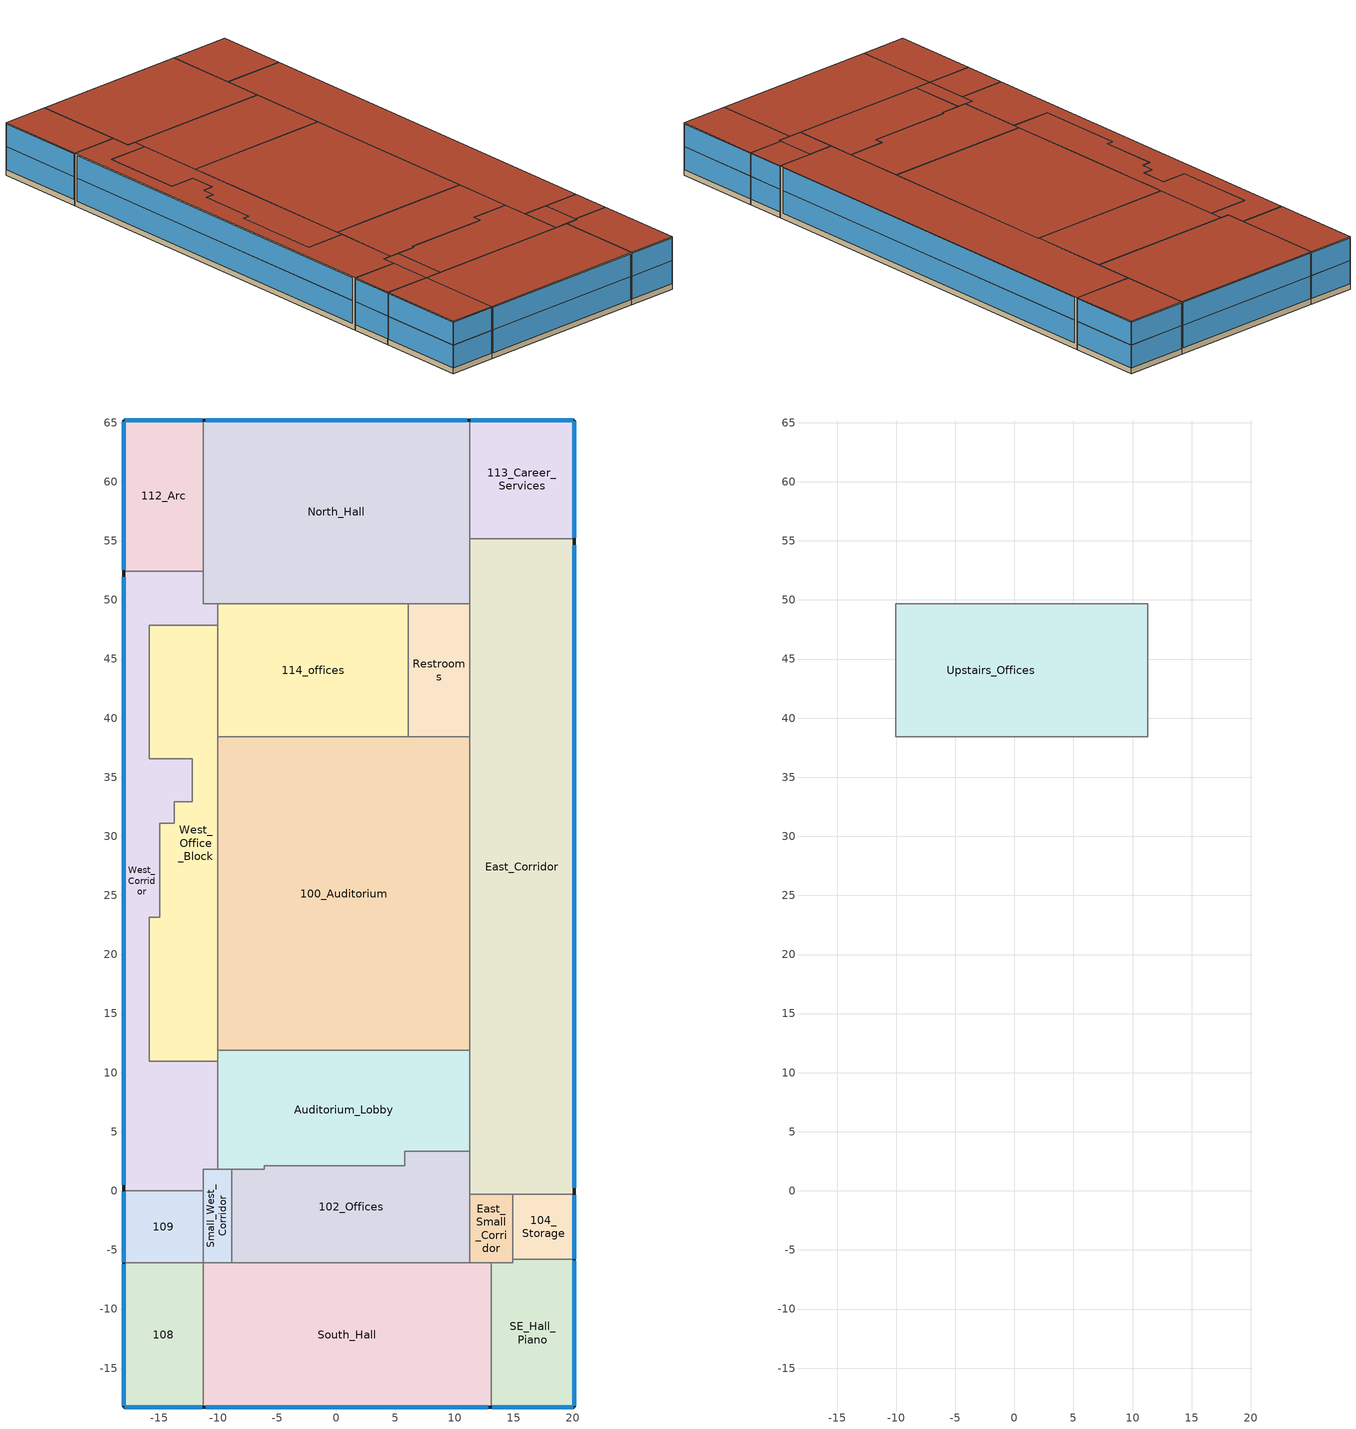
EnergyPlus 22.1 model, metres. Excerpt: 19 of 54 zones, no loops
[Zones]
100_Auditorium
 floor adiabatic (Typical Interior Floor): 11.28,38.4 11.28,11.89 -10.06,11.89 -10.06,38.4 z0
 wall to Upstairs_Offices (Uninsulated Steel Stud Wall): 11.28,38.4 6.1,38.4 -10.06,38.4 z3.66:7.32
 wall to East_Corridor (Uninsulated Steel Stud Wall): 11.28,11.89 11.28,38.4 z0:7.32
 wall to Auditorium_Lobby (Uninsulated Steel Stud Wall): -10.06,11.89 -6.1,11.89 5.79,11.89 11.28,11.89 z0:7.32
 wall to West_Office_Block (Uninsulated Steel Stud Wall): -10.06,38.4 -10.06,36.58 -10.06,32.92 -10.06,31.09 -10.06,23.16 -10.06,11.89 z0:7.32
 wall to 114_offices (Uninsulated Steel Stud Wall): 6.1,38.4 -10.06,38.4 z0:3.66
 wall to Restrooms (Uninsulated Steel Stud Wall): 11.28,38.4 6.1,38.4 z0:3.66
 roof outside (Typical IEAD Roof R-13.89): -10.06,38.4 -10.06,11.89 11.28,11.89 11.28,38.4 z7.32
102_Offices
 floor adiabatic (Typical Interior Floor): 11.28,3.35 11.28,-6.1 -8.84,-6.1 -8.84,1.83 -6.1,1.83 -6.1,2.13 5.79,2.13 5.79,3.35 z0
 wall to East_Small_Corridor (Uninsulated Steel Stud Wall): 11.28,-6.1 11.28,-5.79 11.28,-0.3 z0:7.32
 wall to South_Hall (Uninsulated Steel Stud Wall): -8.84,-6.1 11.28,-6.1 z0:7.32
 wall to Small_West_Corridor (Uninsulated Steel Stud Wall): -8.84,1.83 -8.84,-6.1 z0:7.32
 wall to Auditorium_Lobby (Uninsulated Steel Stud Wall): 11.28,3.35 5.79,3.35 5.79,2.13 -6.1,2.13 -6.1,1.83 -8.84,1.83 z0:7.32
 wall to East_Corridor (Uninsulated Steel Stud Wall): 11.28,-0.3 11.28,3.35 z0:7.32
 roof outside (Typical IEAD Roof R-13.89): -8.84,1.83 -8.84,-6.1 11.28,-6.1 11.28,3.35 5.79,3.35 5.79,2.13 -6.1,2.13 -6.1,1.83 z7.32
104_Storage
 floor adiabatic (Typical Interior Floor): 20.12,-0.3 20.12,-5.79 14.94,-5.79 14.94,-0.3 z0
 wall outside (Typical Insulated Steel Framed Exterior Wall R-6.41): 20.12,-5.79 20.12,-0.3 z0:7.32
 wall to East_Corridor (Uninsulated Steel Stud Wall): 20.12,-0.3 14.94,-0.3 z0:7.32
 wall to SE_Hall_Piano (Uninsulated Steel Stud Wall): 14.94,-5.79 20.12,-5.79 z0:7.32
 wall to East_Small_Corridor (Uninsulated Steel Stud Wall): 14.94,-0.3 14.94,-5.79 z0:7.32
 window (Parametric Window): 20.12,-5.74 20.12,-0.36 z0.8:3.97; 20.12,-5.74 20.12,-0.36 z4:7.17
 roof outside (Typical IEAD Roof R-13.89): 14.94,-0.3 14.94,-5.79 20.12,-5.79 20.12,-0.3 z7.32
108
 floor adiabatic (Typical Interior Floor): -11.28,-6.1 -11.28,-18.29 -17.98,-18.29 -17.98,-6.1 z0
 wall outside (Typical Insulated Steel Framed Exterior Wall R-6.41): -17.98,-6.1 -17.98,-18.29 -11.28,-18.29 z0:7.32
 wall to 109 (Uninsulated Steel Stud Wall): -11.28,-6.1 -17.98,-6.1 z0:7.32
 wall to South_Hall (Uninsulated Steel Stud Wall): -11.28,-18.29 -11.28,-6.1 z0:7.32
 window (Parametric Window): -17.92,-18.29 -11.34,-18.29 / -17.98,-6.22 -17.98,-18.17 z0.8:3.97; -17.92,-18.29 -11.34,-18.29 / -17.98,-6.22 -17.98,-18.17 z4:7.17
 roof outside (Typical IEAD Roof R-13.89): -17.98,-6.1 -17.98,-18.29 -11.28,-18.29 -11.28,-6.1 z7.32
109
 floor adiabatic (Typical Interior Floor): -11.28,0 -11.28,-6.1 -17.98,-6.1 -17.98,0 z0
 wall outside (Typical Insulated Steel Framed Exterior Wall R-6.41): -17.98,0 -17.98,-6.1 z0:7.32
 wall to West_Corridor (Uninsulated Steel Stud Wall): -11.28,0 -17.98,0 z0:7.32
 wall to Small_West_Corridor (Uninsulated Steel Stud Wall): -11.28,-6.1 -11.28,0 z0:7.32
 window (Parametric Window): -17.98,-0.06 -17.98,-6.04 z0.8:3.97; -17.98,-0.06 -17.98,-6.04 z4:7.17
 roof outside (Typical IEAD Roof R-13.89): -17.98,0 -17.98,-6.1 -11.28,-6.1 -11.28,0 z7.32
112_Arc
 floor adiabatic (Typical Interior Floor): -11.28,65.23 -11.28,52.43 -17.98,52.43 -17.98,65.23 z0
 wall outside (Typical Insulated Steel Framed Exterior Wall R-6.41): -11.28,65.23 -17.98,65.23 -17.98,52.43 z0:7.32
 wall to North_Hall (Uninsulated Steel Stud Wall): -11.28,52.43 -11.28,65.23 z0:7.32
 wall to West_Corridor (Uninsulated Steel Stud Wall): -17.98,52.43 -11.28,52.43 z0:7.32
 window (Parametric Window): -11.34,65.23 -17.92,65.23 / -17.98,65.1 -17.98,52.55 z0.8:3.97; -11.34,65.23 -17.92,65.23 / -17.98,65.1 -17.98,52.55 z4:7.17
 roof outside (Typical IEAD Roof R-13.89): -17.98,65.23 -17.98,52.43 -11.28,52.43 -11.28,65.23 z7.32
113_Career_Services
 floor adiabatic (Typical Interior Floor): 20.12,65.23 20.12,55.17 11.28,55.17 11.28,65.23 z0
 wall outside (Typical Insulated Steel Framed Exterior Wall R-6.41): 20.12,55.17 20.12,65.23 11.28,65.23 z0:7.32
 wall to East_Corridor (Uninsulated Steel Stud Wall): 11.28,55.17 11.89,55.17 20.12,55.17 z0:7.32
 wall to North_Hall (Uninsulated Steel Stud Wall): 11.28,65.23 11.28,55.17 z0:7.32
 window (Parametric Window): 20.03,65.23 11.37,65.23 / 20.12,55.27 20.12,65.13 z0.8:3.97; 20.03,65.23 11.37,65.23 / 20.12,55.27 20.12,65.13 z4:7.17
 roof outside (Typical IEAD Roof R-13.89): 11.28,65.23 11.28,55.17 20.12,55.17 20.12,65.23 z7.32
114_offices
 floor adiabatic (Typical Interior Floor): 6.1,49.68 6.1,38.4 -10.06,38.4 -10.06,49.68 z0
 wall to Restrooms (Uninsulated Steel Stud Wall): 6.1,38.4 6.1,38.71 6.1,49.68 z0:3.66
 wall to West_Office_Block (Uninsulated Steel Stud Wall): -10.06,47.85 -10.06,38.4 z0:3.66
 wall to West_Corridor (Uninsulated Steel Stud Wall): -10.06,49.68 -10.06,47.85 z0:3.66
 wall to North_Hall (Uninsulated Steel Stud Wall): 6.1,49.68 -8.23,49.68 -10.06,49.68 z0:3.66
Auditorium_Lobby
 floor adiabatic (Typical Interior Floor): 11.28,11.89 11.28,3.35 5.79,3.35 5.79,2.13 -6.1,2.13 -6.1,1.83 -10.06,1.83 -10.06,11.89 z0
 wall to Small_West_Corridor (Uninsulated Steel Stud Wall): -10.06,1.83 -8.84,1.83 z0:7.32
 wall to West_Corridor (Uninsulated Steel Stud Wall): -10.06,10.97 -10.06,1.83 z0:7.32
 wall to West_Office_Block (Uninsulated Steel Stud Wall): -10.06,11.89 -10.06,10.97 z0:7.32
 wall to East_Corridor (Uninsulated Steel Stud Wall): 11.28,3.35 11.28,11.89 z0:7.32
 roof outside (Typical IEAD Roof R-13.89): -10.06,11.89 -10.06,1.83 -6.1,1.83 -6.1,2.13 5.79,2.13 5.79,3.35 11.28,3.35 11.28,11.89 z7.32
East_Corridor
 floor adiabatic (Typical Interior Floor): 20.12,55.17 20.12,-0.3 11.28,-0.3 11.28,55.17 z0
 wall outside (Typical Insulated Steel Framed Exterior Wall R-6.41): 20.12,-0.3 20.12,55.17 z0:7.32
 wall to East_Small_Corridor (Uninsulated Steel Stud Wall): 11.28,-0.3 14.94,-0.3 z0:7.32
 wall to Upstairs_Offices (Uninsulated Steel Stud Wall): 11.28,49.68 11.28,38.4 z3.66:7.32
 wall to North_Hall (Uninsulated Steel Stud Wall): 11.28,55.17 11.28,49.68 z0:7.32
 wall to Restrooms (Uninsulated Steel Stud Wall): 11.28,49.68 11.28,38.4 z0:3.66
 window (Parametric Window): 20.12,0.25 20.12,54.61 z0.8:3.97; 20.12,0.25 20.12,54.61 z4:7.17
 roof outside (Typical IEAD Roof R-13.89): 11.28,55.17 11.28,-0.3 20.12,-0.3 20.12,55.17 z7.32
East_Small_Corridor
 floor adiabatic (Typical Interior Floor): 14.94,-0.3 14.94,-6.1 11.28,-6.1 11.28,-0.3 z0
 wall to SE_Hall_Piano (Uninsulated Steel Stud Wall): 13.11,-6.1 14.94,-6.1 14.94,-5.79 z0:7.32
 wall to South_Hall (Uninsulated Steel Stud Wall): 11.28,-6.1 13.11,-6.1 z0:7.32
 roof outside (Typical IEAD Roof R-13.89): 11.28,-0.3 11.28,-6.1 14.94,-6.1 14.94,-0.3 z7.32
North_Hall
 floor adiabatic (Typical Interior Floor): 11.28,65.23 11.28,49.68 -11.28,49.68 -11.28,65.23 z0
 wall outside (Typical Insulated Steel Framed Exterior Wall R-6.41): 11.28,65.23 -11.28,65.23 z0:7.32
 wall to Upstairs_Offices (Uninsulated Steel Stud Wall): -10.06,49.68 -8.23,49.68 6.1,49.68 10.67,49.68 11.28,49.68 z3.66:7.32
 wall to West_Corridor (Uninsulated Steel Stud Wall): -11.28,52.43 -11.28,49.68 -10.06,49.68 z0:7.32
 wall to Restrooms (Uninsulated Steel Stud Wall): 6.1,49.68 10.67,49.68 11.28,49.68 z0:3.66
 window (Parametric Window): 11.05,65.23 -11.05,65.23 z0.8:3.97; 11.05,65.23 -11.05,65.23 z4:7.17
 roof outside (Typical IEAD Roof R-13.89): -11.28,65.23 -11.28,49.68 11.28,49.68 11.28,65.23 z7.32
Restrooms
 floor adiabatic (Typical Interior Floor): 11.28,49.68 11.28,38.4 6.1,38.4 6.1,49.68 z0
SE_Hall_Piano
 floor adiabatic (Typical Interior Floor): 20.12,-5.79 20.12,-18.29 13.11,-18.29 13.11,-6.1 14.94,-6.1 14.94,-5.79 z0
 wall outside (Typical Insulated Steel Framed Exterior Wall R-6.41): 13.11,-18.29 20.12,-18.29 20.12,-5.79 z0:7.32
 wall to South_Hall (Uninsulated Steel Stud Wall): 13.11,-6.1 13.11,-18.29 z0:7.32
 window (Parametric Window): 13.18,-18.29 20.05,-18.29 / 20.12,-18.16 20.12,-5.92 z0.8:3.97; 13.18,-18.29 20.05,-18.29 / 20.12,-18.16 20.12,-5.92 z4:7.17
 roof outside (Typical IEAD Roof R-13.89): 13.11,-6.1 13.11,-18.29 20.12,-18.29 20.12,-5.79 14.94,-5.79 14.94,-6.1 z7.32
Small_West_Corridor
 floor adiabatic (Typical Interior Floor): -8.84,1.83 -8.84,-6.1 -11.28,-6.1 -11.28,1.83 z0
 wall to West_Corridor (Uninsulated Steel Stud Wall): -10.06,1.83 -11.28,1.83 -11.28,0 z0:7.32
 wall to South_Hall (Uninsulated Steel Stud Wall): -11.28,-6.1 -8.84,-6.1 z0:7.32
 roof outside (Typical IEAD Roof R-13.89): -11.28,1.83 -11.28,-6.1 -8.84,-6.1 -8.84,1.83 z7.32
South_Hall
 floor adiabatic (Typical Interior Floor): 13.11,-6.1 13.11,-18.29 -11.28,-18.29 -11.28,-6.1 z0
 wall outside (Typical Insulated Steel Framed Exterior Wall R-6.41): -11.28,-18.29 13.11,-18.29 z0:7.32
 window (Parametric Window): -11.03,-18.29 12.86,-18.29 z0.8:3.97; -11.03,-18.29 12.86,-18.29 z4:7.17
 roof outside (Typical IEAD Roof R-13.89): -11.28,-6.1 -11.28,-18.29 13.11,-18.29 13.11,-6.1 z7.32
West_Corridor
 floor adiabatic (Typical Interior Floor): -11.28,52.43 -11.28,49.68 -10.06,49.68 -10.06,47.85 -15.85,47.85 -15.85,36.58 -12.19,36.58 -12.19,32.92 -13.72,32.92 -13.72,31.09 -14.94,31.09 -14.94,23.16 -15.85,23.16 -15.85,10.97 -10.06,10.97 -10.06,1.83 -11.28,1.83 -11.28,0 -17.98,0 -17.98,52.43 z0
 wall outside (Typical Insulated Steel Framed Exterior Wall R-6.41): -17.98,52.43 -17.98,0 z0:7.32
 wall to West_Office_Block (Uninsulated Steel Stud Wall): -10.06,10.97 -15.85,10.97 -15.85,23.16 -14.94,23.16 -14.94,31.09 -13.72,31.09 -13.72,32.92 -12.19,32.92 -12.19,36.58 -15.85,36.58 -15.85,47.85 -10.06,47.85 z0:7.32
 wall to Upstairs_Offices (Uninsulated Steel Stud Wall): -10.06,47.85 -10.06,49.68 z3.66:7.32
 window (Parametric Window): -17.98,51.9 -17.98,0.52 z0.8:3.97; -17.98,51.9 -17.98,0.52 z4:7.17
 roof outside (Typical IEAD Roof R-13.89): -17.98,52.43 -17.98,0 -11.28,0 -11.28,1.83 -10.06,1.83 -10.06,10.97 -15.85,10.97 -15.85,23.16 -14.94,23.16 -14.94,31.09 -13.72,31.09 -13.72,32.92 -12.19,32.92 -12.19,36.58 -15.85,36.58 -15.85,47.85 -10.06,47.85 -10.06,49.68 -11.28,49.68 -11.28,52.43 z7.32
West_Office_Block
 floor adiabatic (Typical Interior Floor): -10.06,47.85 -10.06,10.97 -15.85,10.97 -15.85,23.16 -14.94,23.16 -14.94,31.09 -13.72,31.09 -13.72,32.92 -12.19,32.92 -12.19,36.58 -15.85,36.58 -15.85,47.85 z0
 wall to Upstairs_Offices (Uninsulated Steel Stud Wall): -10.06,38.4 -10.06,47.85 z3.66:7.32
 roof outside (Typical IEAD Roof R-13.89): -15.85,47.85 -15.85,36.58 -12.19,36.58 -12.19,32.92 -13.72,32.92 -13.72,31.09 -14.94,31.09 -14.94,23.16 -15.85,23.16 -15.85,10.97 -10.06,10.97 -10.06,47.85 z7.32
Upstairs_Offices
 floor to Restrooms (Typical Interior Floor): 11.28,49.68 11.28,38.4 6.1,38.4 6.1,49.68 z3.66
 floor to 114_offices (Typical Interior Floor): 6.1,49.68 6.1,38.4 -10.06,38.4 -10.06,49.68 z3.66
 roof outside (Typical IEAD Roof R-13.89): -10.06,49.68 -10.06,38.4 11.28,38.4 11.28,49.68 z7.32
[Building]
Building 1: North Axis=0; Terrain=City; Solar Distribution=FullExteriorWithReflections
[Site:Location]
Chicago Midway Intl AP: Latitude=41.783; Longitude=-87.75; Time Zone=-6; Elevation=186
[SizingPeriod:DesignDay] Month=7; Day of Month=21; Day Type=SummerDesignDay; Daily DryBulb Temperature Range=8.7; DryBulb Temperature Range Modifier Type=DefaultMultipliers; Barometric Pressure=99110; Wind Speed=5.5; Wind Direction=220; Rain Indicator=No; Snow Indicator=No; Daylight Saving Time Indicator=No; Solar Model Indicator=ASHRAETau; ASHRAE Clear Sky Optical Depth for Beam Irradiance taub=0.452; ASHRAE Clear Sky Optical Depth for Diffuse Irradiance taud=2.212; Begin Environment Reset Mode=FullResetAtBeginEnvironment
Name | Maximum DryBulb Temperature | Humidity Condition Type | Wetbulb or DewPoint at Maximum DryBulb | Enthalpy at Maximum DryBulb
Chicago Midway Intl AP Ann Clg .4% Condns DB=>MWB | 33.2 | Wetbulb | 23.7
Chicago Midway Intl AP Ann Clg .4% Condns DP=>MDB | 28.9 | Dewpoint | 23.8
Chicago Midway Intl AP Ann Clg .4% Condns Enth=>MDB | 31.2 | Enthalpy |  | 79000
Chicago Midway Intl AP Ann Clg .4% Condns WB=>MDB | 31.1 | Wetbulb | 25.5
[Site:WaterMainsTemperature]
Calculation Method=CorrelationFromWeatherFile
[Material] Thermal Absorptance=0.9
Name | Roughness | Thickness | Conductivity | Density | Specific Heat | Solar Absorptance | Visible Absorptance
100mm Normalweight concrete floor | MediumRough | 0.1016 | 2.31045 | 2322 | 832.557 | 0 | 0
5/8 in. Gypsum Board | MediumRough | 0.0159 | 0.16 | 800 | 1090 | 0.7 | 0.7
F08 Metal surface 2 | Smooth | 0.0008 | 45.28 | 7824 | 500 | 0.7 | 0.7
Metal Roof Surface | Smooth | 0.0008 | 45.2497 | 7824.02 | 499.678 | 0.7 | 0.7
Roof Membrane | VeryRough | 0.0095 | 0.159893 | 1121.29 | 1459.06 | 0.7 | 0.7
[Material:NoMass] Roughness=Smooth; Thermal Absorptance=0.9
Name | Thermal Resistance | Solar Absorptance | Visible Absorptance
CP02 CARPET PAD 1 | 0.21648 | 0.7 | 0.8
Metal Framed Wall - 24inOC - 2x4 - R0 ins. | 0.115881 | 0 | 0
Typical Insulation R-12.77 | 2.24922 | 0.7 | 0.7
[WindowMaterial:SimpleGlazingSystem]
Parametric Glass: UFactor=7.86391; Solar Heat Gain Coefficient=0.88336; Visible Transmittance=0.32
[Construction]
Typical IEAD Roof R-13.89: Roof Membrane, Typical Insulation R-12.77, Metal Roof Surface
Typical Insulated Steel Framed Exterior Wall R-6.41: F08 Metal surface 2, 5/8 in. Gypsum Board
Typical Interior Floor: 100mm Normalweight concrete floor, CP02 CARPET PAD 1
Parametric Window: Parametric Glass
Uninsulated Steel Stud Wall: Metal Framed Wall - 24inOC - 2x4 - R0 ins.
[Zone] Multiplier=1; Part of Total Floor Area=Yes
Name | Ceiling Height | Volume
100_Auditorium | 7.3152 | 4138.79
102_Offices | 7.3152 | 1253.87
104_Storage | 7.3152 | 207.959
108 | 7.3152 | 598.052
109 | 7.3152 | 299.026
112_Arc | 7.3152 | 627.954
113_Career_Services | 7.3152 | 650.381
114_offices | 3.6576 | 666.352
Auditorium_Lobby | 7.3152 | 1482.22
East_Corridor | 7.3152 | 3586.95
East_Small_Corridor | 7.3152 | 154.95
North_Hall | 7.3152 | 2564.83
Restrooms | 3.6576 | 213.736
SE_Hall_Piano | 7.3152 | 636.789
Small_West_Corridor | 7.3152 | 141.358
South_Hall | 7.3152 | 2174.73
Upstairs_Offices | 3.6576 | 880.088
West_Corridor | 7.3152 | 1615.42
West_Office_Block | 7.3152 | 1382.99
[DesignSpecification:OutdoorAir] Outdoor Air Method=Sum; Outdoor Air Flow per Person=0; Outdoor Air Flow per Zone=0; Outdoor Air Flow Air Changes per Hour=0
Name | Outdoor Air Flow per Zone Floor Area
SecondarySchool Lobby Ventilation 1 | 0.000508
SecondarySchool Mechanical Ventilation 2 | 0.000254
[DesignSpecification:ZoneAirDistribution] Minimum Zone Ventilation Efficiency=0.6
108 Design Spec Zone Air Dist; 109 Design Spec Zone Air Dist
[Sizing:Zone] Zone Cooling Design Supply Air Temperature Input Method=SupplyAirTemperature; Zone Cooling Design Supply Air Temperature=12.7778; Zone Cooling Design Supply Air Temperature Difference=11.11; Zone Heating Design Supply Air Temperature Input Method=SupplyAirTemperature; Zone Heating Design Supply Air Temperature=40; Zone Heating Design Supply Air Temperature Difference=11.11; Zone Cooling Design Supply Air Humidity Ratio=0.0085; Zone Heating Design Supply Air Humidity Ratio=0.008; Cooling Design Air Flow Method=DesignDayWithLimit; Cooling Design Air Flow Rate=0; Cooling Minimum Air Flow per Zone Floor Area=0.000762; Cooling Minimum Air Flow=0; Cooling Minimum Air Flow Fraction=0; Heating Design Air Flow Method=DesignDay; Heating Design Air Flow Rate=0; Heating Maximum Air Flow per Zone Floor Area=0.002032; Heating Maximum Air Flow=0.141576; Heating Maximum Air Flow Fraction=0.3; Account for Dedicated Outdoor Air System=No
Name | Design Specification Outdoor Air Object | Design Specification Zone Air Distribution Object
108 | SecondarySchool Lobby Ventilation 1 | 108 Design Spec Zone Air Dist
109 | SecondarySchool Mechanical Ventilation 2 | 109 Design Spec Zone Air Dist
[ZoneControl:Thermostat] Temperature Difference Between Cutout And Setpoint=0
Name | Zone or ZoneList | Control Type Schedule | Control 1
108 Thermostat | 108 | 108 Thermostat Schedule | Thermostat Setpoint Dual Setpoint 15
109 Thermostat | 109 | 109 Thermostat Schedule | Thermostat Setpoint Dual Setpoint 14
[ThermostatSetpoint:DualSetpoint] Heating Setpoint Temperature Schedule=SecondarySchool HtgSetp; Cooling Setpoint Temperature Schedule=SecondarySchool ClgSetp
Thermostat Setpoint Dual Setpoint 15; Thermostat Setpoint Dual Setpoint 14
[Schedule:Day:Interval]
SecondarySchool HtgSetp_Default; Schedule Day 45; Schedule Day 46: No, 06:00, 16, 21:00, 21, 24:00, 16
SecondarySchool HtgSetp_SmrDsn 1: No, 24:00, 16
SecondarySchool HtgSetp_WntrDsn 1: No, 24:00, 21
SecondarySchool ClgSetp Default; Schedule Day 41; SecondarySchool ClgSetp Default 1: No, 06:00, 27, 21:00, 24, 24:00, 27
Schedule Day 42: No, 07:00, 27, 18:00, 24, 24:00, 27
SecondarySchool ClgSetp Summer Design Day 1: No, 24:00, 24
SecondarySchool ClgSetp Winter Design Day 1: No, 24:00, 27
[Schedule:Week:Daily]
SecondarySchool HtgSetp Week Rule - Jan1-Jun24: SecondarySchool HtgSetp_Default, SecondarySchool HtgSetp_Default, SecondarySchool HtgSetp_Default, SecondarySchool HtgSetp_Default, SecondarySchool HtgSetp_Default, SecondarySchool HtgSetp_Default, SecondarySchool HtgSetp_Default, SecondarySchool HtgSetp_Default, SecondarySchool HtgSetp_SmrDsn 1, SecondarySchool HtgSetp_WntrDsn 1, SecondarySchool HtgSetp_Default, SecondarySchool HtgSetp_Default
SecondarySchool HtgSetp Week Rule - Jun25-Jul1: SecondarySchool HtgSetp_Default, SecondarySchool HtgSetp_Default, SecondarySchool HtgSetp_Default, SecondarySchool HtgSetp_Default, SecondarySchool HtgSetp_Default, SecondarySchool HtgSetp_Default, Schedule Day 45, SecondarySchool HtgSetp_Default, SecondarySchool HtgSetp_SmrDsn 1, SecondarySchool HtgSetp_WntrDsn 1, SecondarySchool HtgSetp_Default, SecondarySchool HtgSetp_Default
SecondarySchool HtgSetp Week Rule - Jul2-Aug26: Schedule Day 45, Schedule Day 45, Schedule Day 45, Schedule Day 45, Schedule Day 45, Schedule Day 45, Schedule Day 45, SecondarySchool HtgSetp_Default, SecondarySchool HtgSetp_SmrDsn 1, SecondarySchool HtgSetp_WntrDsn 1, SecondarySchool HtgSetp_Default, SecondarySchool HtgSetp_Default
SecondarySchool HtgSetp Week Rule - Aug27-Sep2: Schedule Day 45, Schedule Day 45, Schedule Day 45, Schedule Day 45, Schedule Day 45, Schedule Day 45, Schedule Day 46, SecondarySchool HtgSetp_Default, SecondarySchool HtgSetp_SmrDsn 1, SecondarySchool HtgSetp_WntrDsn 1, SecondarySchool HtgSetp_Default, SecondarySchool HtgSetp_Default
SecondarySchool HtgSetp Week Rule - Sep3-Dec31: Schedule Day 46, Schedule Day 46, Schedule Day 46, Schedule Day 46, Schedule Day 46, Schedule Day 46, Schedule Day 46, SecondarySchool HtgSetp_Default, SecondarySchool HtgSetp_SmrDsn 1, SecondarySchool HtgSetp_WntrDsn 1, SecondarySchool HtgSetp_Default, SecondarySchool HtgSetp_Default
SecondarySchool ClgSetp Week Rule - Jan1-Jun24: SecondarySchool ClgSetp Default, SecondarySchool ClgSetp Default, SecondarySchool ClgSetp Default, SecondarySchool ClgSetp Default, SecondarySchool ClgSetp Default, SecondarySchool ClgSetp Default, SecondarySchool ClgSetp Default, SecondarySchool ClgSetp Default 1, SecondarySchool ClgSetp Summer Design Day 1, SecondarySchool ClgSetp Winter Design Day 1, SecondarySchool ClgSetp Default, SecondarySchool ClgSetp Default
SecondarySchool ClgSetp Week Rule - Jun25-Jul1: SecondarySchool ClgSetp Default, SecondarySchool ClgSetp Default, SecondarySchool ClgSetp Default, SecondarySchool ClgSetp Default, SecondarySchool ClgSetp Default, SecondarySchool ClgSetp Default, Schedule Day 42, SecondarySchool ClgSetp Default 1, SecondarySchool ClgSetp Summer Design Day 1, SecondarySchool ClgSetp Winter Design Day 1, SecondarySchool ClgSetp Default, SecondarySchool ClgSetp Default
SecondarySchool ClgSetp Week Rule - Jul2-Aug26: Schedule Day 42, Schedule Day 42, Schedule Day 42, Schedule Day 42, Schedule Day 42, Schedule Day 42, Schedule Day 42, SecondarySchool ClgSetp Default 1, SecondarySchool ClgSetp Summer Design Day 1, SecondarySchool ClgSetp Winter Design Day 1, SecondarySchool ClgSetp Default, SecondarySchool ClgSetp Default
SecondarySchool ClgSetp Week Rule - Aug27-Sep2: Schedule Day 42, Schedule Day 42, Schedule Day 42, Schedule Day 42, Schedule Day 42, Schedule Day 41, Schedule Day 41, SecondarySchool ClgSetp Default 1, SecondarySchool ClgSetp Summer Design Day 1, SecondarySchool ClgSetp Winter Design Day 1, SecondarySchool ClgSetp Default, SecondarySchool ClgSetp Default
SecondarySchool ClgSetp Week Rule - Sep3-Dec31: Schedule Day 41, Schedule Day 41, Schedule Day 41, Schedule Day 41, Schedule Day 41, Schedule Day 41, Schedule Day 41, SecondarySchool ClgSetp Default 1, SecondarySchool ClgSetp Summer Design Day 1, SecondarySchool ClgSetp Winter Design Day 1, SecondarySchool ClgSetp Default, SecondarySchool ClgSetp Default
[Schedule:Year]
SecondarySchool HtgSetp: SecondarySchool HtgSetp Week Rule - Jan1-Jun24, 1, 1, 6, 24, SecondarySchool HtgSetp Week Rule - Jun25-Jul1, 6, 25, 7, 1, SecondarySchool HtgSetp Week Rule - Jul2-Aug26, 7, 2, 8, 26, SecondarySchool HtgSetp Week Rule - Aug27-Sep2, 8, 27, 9, 2, SecondarySchool HtgSetp Week Rule - Sep3-Dec31, 9, 3, 12, 31
SecondarySchool ClgSetp: SecondarySchool ClgSetp Week Rule - Jan1-Jun24, 1, 1, 6, 24, SecondarySchool ClgSetp Week Rule - Jun25-Jul1, 6, 25, 7, 1, SecondarySchool ClgSetp Week Rule - Jul2-Aug26, 7, 2, 8, 26, SecondarySchool ClgSetp Week Rule - Aug27-Sep2, 8, 27, 9, 2, SecondarySchool ClgSetp Week Rule - Sep3-Dec31, 9, 3, 12, 31
[Schedule:Compact]
108 Thermostat Schedule; 109 Thermostat Schedule: Through: 12/31, For: AllDays, Until: 24:00, 4
